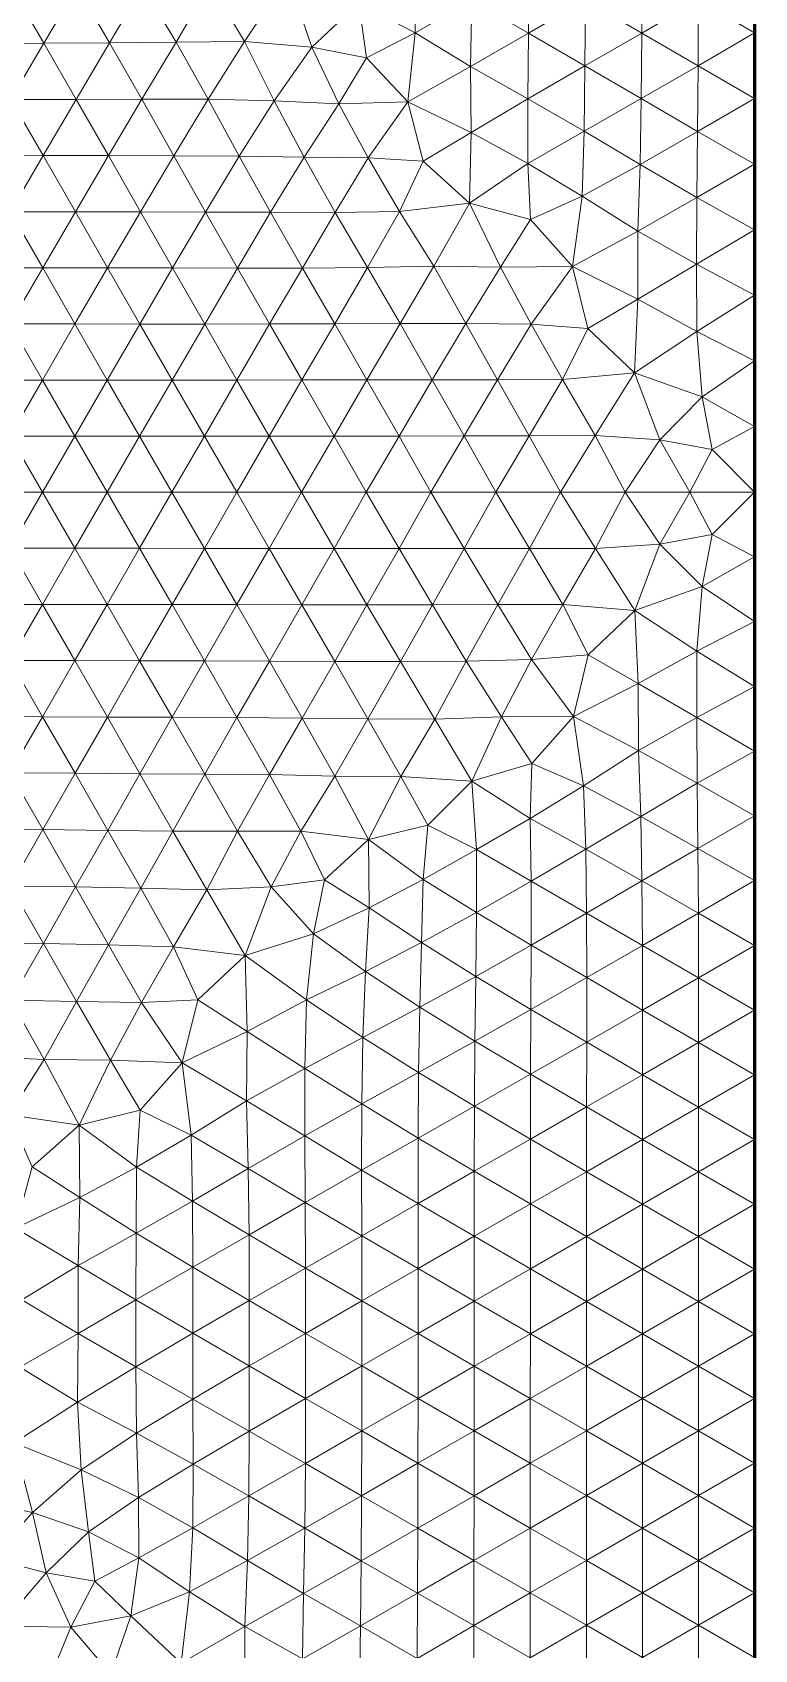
# Model space of a CAD drawing. Extents: x 1.2 to 53.9, y -43.5 to 3.2.
# Drawn here: x 42.178 to 44.409, y -34.335 to -29.338 of the extents above; entities that cross this region are included whole.
import ezdxf

# ---------------------------------------------------------------- set-up
doc = ezdxf.new("R2010")
doc.units = 0
doc.header["$MEASUREMENT"] = 0
doc.layers.add('layer', color=7, linetype='Continuous')

msp = doc.modelspace()

# ---------------------------------------------------------------- linework, layer by layer
at = {"color": 1, "lineweight": 60}
msp.add_line((44.4091, -23.259), (44.4091, -35.759), dxfattribs=at)
at = {"layer": 'layer', "color": 47, "lineweight": 9}
for points in [[(42.7272, -29.1883), (42.8335, -29.3672), (42.9672, -29.1664)], [(42.8335, -29.3672), (43.0411, -29.3844), (42.9672, -29.1664)], [(43.0411, -29.3844), (43.1862, -29.2484), (42.9672, -29.1664)], [(43.3605, -29.3405), (43.3599, -29.1409), (43.1862, -29.2484)], [(43.3605, -29.3405), (43.5357, -29.2404), (43.3599, -29.1409)], [(43.7104, -29.3414), (43.7122, -29.1383), (43.5357, -29.2404)], [(43.7104, -29.3414), (43.8864, -29.2394), (43.7122, -29.1383)], [(44.0604, -29.3406), (44.0613, -29.1377), (43.8864, -29.2394)], [(44.0604, -29.3406), (44.235, -29.239), (44.0613, -29.1377)], [(44.4091, -29.3401), (44.4091, -29.1374), (44.235, -29.239)], [(42.0116, -29.3726), (42.2133, -29.3721), (42.1137, -29.1986)], [(42.1137, -29.1986), (42.2133, -29.3721), (42.3163, -29.1981)], [(42.2133, -29.3721), (42.4161, -29.3712), (42.3163, -29.1981)], [(42.3163, -29.1981), (42.4161, -29.3712), (42.5192, -29.1966)], [(42.4161, -29.3712), (42.6217, -29.369), (42.5192, -29.1966)], [(42.5192, -29.1966), (42.6217, -29.369), (42.7272, -29.1883)], [(42.6217, -29.369), (42.8335, -29.3672), (42.7272, -29.1883)], [(43.2101, -29.4168), (43.1862, -29.2484), (43.0411, -29.3844)], [(43.2101, -29.4168), (43.3605, -29.3405), (43.1862, -29.2484)], [(43.5315, -29.4445), (43.5357, -29.2404), (43.3605, -29.3405)], [(43.5315, -29.4445), (43.7104, -29.3414), (43.5357, -29.2404)], [(43.8849, -29.4422), (43.8864, -29.2394), (43.7104, -29.3414)], [(43.8849, -29.4422), (44.0604, -29.3406), (43.8864, -29.2394)], [(44.2343, -29.4417), (44.235, -29.239), (44.0604, -29.3406)], [(44.2343, -29.4417), (44.4091, -29.3401), (44.235, -29.239)], [(42.0116, -29.3726), (42.1114, -29.5459), (42.2133, -29.3721)], [(42.1114, -29.5459), (42.3131, -29.5455), (42.2133, -29.3721)], [(42.2133, -29.3721), (42.3131, -29.5455), (42.4161, -29.3712)], [(42.3131, -29.5455), (42.5161, -29.545), (42.4161, -29.3712)], [(42.4161, -29.3712), (42.5161, -29.545), (42.6217, -29.369)], [(42.5161, -29.545), (42.7209, -29.5453), (42.6217, -29.369)], [(42.6217, -29.369), (42.7209, -29.5453), (42.8335, -29.3672)], [(42.7209, -29.5453), (42.9254, -29.55), (42.8335, -29.3672)], [(42.8335, -29.3672), (42.9254, -29.55), (43.0411, -29.3844)], [(43.3375, -29.553), (43.3605, -29.3405), (43.2101, -29.4168)], [(43.3375, -29.553), (43.5315, -29.4445), (43.3605, -29.3405)], [(43.7089, -29.5441), (43.7104, -29.3414), (43.5315, -29.4445)], [(43.7089, -29.5441), (43.8849, -29.4422), (43.7104, -29.3414)], [(44.0588, -29.5433), (44.0604, -29.3406), (43.8849, -29.4422)], [(44.0588, -29.5433), (44.2343, -29.4417), (44.0604, -29.3406)], [(44.4091, -29.5428), (44.4091, -29.3401), (44.2343, -29.4417)], [(42.9254, -29.55), (43.1244, -29.5589), (43.0411, -29.3844)], [(43.1244, -29.5589), (43.2101, -29.4168), (43.0411, -29.3844)], [(43.3375, -29.553), (43.2101, -29.4168), (43.1244, -29.5589)], [(43.5337, -29.6481), (43.5315, -29.4445), (43.3375, -29.553)], [(43.5337, -29.6481), (43.7089, -29.5441), (43.5315, -29.4445)], [(43.8825, -29.6441), (43.8849, -29.4422), (43.7089, -29.5441)], [(43.8825, -29.6441), (44.0588, -29.5433), (43.8849, -29.4422)], [(44.233, -29.6447), (44.2343, -29.4417), (44.0588, -29.5433)], [(44.233, -29.6447), (44.4091, -29.5428), (44.2343, -29.4417)], [(42.0102, -29.7195), (42.2111, -29.7193), (42.1114, -29.5459)], [(42.1114, -29.5459), (42.2111, -29.7193), (42.3131, -29.5455)], [(42.2111, -29.7193), (42.4127, -29.7192), (42.3131, -29.5455)], [(42.3131, -29.5455), (42.4127, -29.7192), (42.5161, -29.545)], [(42.4127, -29.7192), (42.6149, -29.7195), (42.5161, -29.545)], [(42.5161, -29.545), (42.6149, -29.7195), (42.7209, -29.5453)], [(42.6149, -29.7195), (42.8172, -29.7211), (42.7209, -29.5453)], [(42.7209, -29.5453), (42.8172, -29.7211), (42.9254, -29.55)], [(42.8172, -29.7211), (43.0179, -29.7242), (42.9254, -29.55)], [(42.9254, -29.55), (43.0179, -29.7242), (43.1244, -29.5589)], [(43.0179, -29.7242), (43.215, -29.7265), (43.1244, -29.5589)], [(43.1244, -29.5589), (43.215, -29.7265), (43.3375, -29.553)], [(43.215, -29.7265), (43.3856, -29.7369), (43.3375, -29.553)], [(43.3856, -29.7369), (43.5337, -29.6481), (43.3375, -29.553)], [(43.7082, -29.744), (43.7089, -29.5441), (43.5337, -29.6481)], [(43.7082, -29.744), (43.8825, -29.6441), (43.7089, -29.5441)], [(44.0554, -29.7463), (44.0588, -29.5433), (43.8825, -29.6441)], [(44.0554, -29.7463), (44.233, -29.6447), (44.0588, -29.5433)], [(44.4091, -29.7455), (44.4091, -29.5428), (44.233, -29.6447)], [(43.5286, -29.866), (43.5337, -29.6481), (43.3856, -29.7369)], [(43.5286, -29.866), (43.7082, -29.744), (43.5337, -29.6481)], [(43.8767, -29.8443), (43.8825, -29.6441), (43.7082, -29.744)], [(43.8767, -29.8443), (44.0554, -29.7463), (43.8825, -29.6441)], [(44.2308, -29.8487), (44.233, -29.6447), (44.0554, -29.7463)], [(44.2308, -29.8487), (44.4091, -29.7455), (44.233, -29.6447)], [(42.0102, -29.7195), (42.1101, -29.8928), (42.2111, -29.7193)], [(42.1101, -29.8928), (42.3108, -29.8928), (42.2111, -29.7193)], [(42.2111, -29.7193), (42.3108, -29.8928), (42.4127, -29.7192)], [(42.3108, -29.8928), (42.5119, -29.8929), (42.4127, -29.7192)], [(42.4127, -29.7192), (42.5119, -29.8929), (42.6149, -29.7195)], [(42.5119, -29.8929), (42.7131, -29.8935), (42.6149, -29.7195)], [(42.6149, -29.7195), (42.7131, -29.8935), (42.8172, -29.7211)], [(42.7131, -29.8935), (42.9139, -29.8944), (42.8172, -29.7211)], [(42.8172, -29.7211), (42.9139, -29.8944), (43.0179, -29.7242)], [(42.9139, -29.8944), (43.1138, -29.8947), (43.0179, -29.7242)], [(43.0179, -29.7242), (43.1138, -29.8947), (43.215, -29.7265)], [(43.1138, -29.8947), (43.3122, -29.8916), (43.215, -29.7265)], [(43.215, -29.7265), (43.3122, -29.8916), (43.3856, -29.7369)], [(43.3122, -29.8916), (43.5286, -29.866), (43.3856, -29.7369)], [(43.7172, -29.9162), (43.7082, -29.744), (43.5286, -29.866)], [(43.7172, -29.9162), (43.8767, -29.8443), (43.7082, -29.744)], [(44.0481, -29.953), (44.0554, -29.7463), (43.8767, -29.8443)], [(44.0481, -29.953), (44.2308, -29.8487), (44.0554, -29.7463)], [(44.4091, -29.9482), (44.4091, -29.7455), (44.2308, -29.8487)], [(43.3122, -29.8916), (43.418, -30.0604), (43.5286, -29.866)], [(43.418, -30.0604), (43.6244, -30.0638), (43.5286, -29.866)], [(43.6244, -30.0638), (43.7172, -29.9162), (43.5286, -29.866)], [(43.8469, -30.0618), (43.8767, -29.8443), (43.7172, -29.9162)], [(43.8469, -30.0618), (44.0481, -29.953), (43.8767, -29.8443)], [(44.2292, -30.0543), (44.2308, -29.8487), (44.0481, -29.953)], [(44.2292, -30.0543), (44.4091, -29.9482), (44.2308, -29.8487)], [(42.0096, -30.0661), (42.2099, -30.0661), (42.1101, -29.8928)], [(42.1101, -29.8928), (42.2099, -30.0661), (42.3108, -29.8928)], [(42.2099, -30.0661), (42.4104, -30.0662), (42.3108, -29.8928)], [(42.3108, -29.8928), (42.4104, -30.0662), (42.5119, -29.8929)], [(42.4104, -30.0662), (42.611, -30.0664), (42.5119, -29.8929)], [(42.5119, -29.8929), (42.611, -30.0664), (42.7131, -29.8935)], [(42.611, -30.0664), (42.8117, -30.0666), (42.7131, -29.8935)], [(42.7131, -29.8935), (42.8117, -30.0666), (42.9139, -29.8944)], [(42.8117, -30.0666), (43.0123, -30.0665), (42.9139, -29.8944)], [(42.9139, -29.8944), (43.0123, -30.0665), (43.1138, -29.8947)], [(43.0123, -30.0665), (43.2133, -30.065), (43.1138, -29.8947)], [(43.1138, -29.8947), (43.2133, -30.065), (43.3122, -29.8916)], [(43.2133, -30.065), (43.418, -30.0604), (43.3122, -29.8916)], [(43.8469, -30.0618), (43.7172, -29.9162), (43.6244, -30.0638)], [(44.0479, -30.1625), (44.0481, -29.953), (43.8469, -30.0618)], [(44.0479, -30.1625), (44.2292, -30.0543), (44.0481, -29.953)], [(44.4091, -30.1509), (44.4091, -29.9482), (44.2292, -30.0543)], [(42.0096, -30.0661), (42.1095, -30.2394), (42.2099, -30.0661)], [(42.1095, -30.2394), (42.3097, -30.2394), (42.2099, -30.0661)], [(42.2099, -30.0661), (42.3097, -30.2394), (42.4104, -30.0662)], [(42.3097, -30.2394), (42.51, -30.2395), (42.4104, -30.0662)], [(42.4104, -30.0662), (42.51, -30.2395), (42.611, -30.0664)], [(42.51, -30.2395), (42.7104, -30.2395), (42.611, -30.0664)], [(42.611, -30.0664), (42.7104, -30.2395), (42.8117, -30.0666)], [(42.7104, -30.2395), (42.9109, -30.2394), (42.8117, -30.0666)], [(42.8117, -30.0666), (42.9109, -30.2394), (43.0123, -30.0665)], [(42.9109, -30.2394), (43.1118, -30.2389), (43.0123, -30.0665)], [(43.0123, -30.0665), (43.1118, -30.2389), (43.2133, -30.065)], [(43.1118, -30.2389), (43.3137, -30.2377), (43.2133, -30.065)], [(43.2133, -30.065), (43.3137, -30.2377), (43.418, -30.0604)], [(43.3137, -30.2377), (43.5168, -30.2376), (43.418, -30.0604)], [(43.418, -30.0604), (43.5168, -30.2376), (43.6244, -30.0638)], [(43.5168, -30.2376), (43.7185, -30.2398), (43.6244, -30.0638)], [(43.6244, -30.0638), (43.7185, -30.2398), (43.8469, -30.0618)], [(43.7185, -30.2398), (43.8936, -30.2531), (43.8469, -30.0618)], [(43.8936, -30.2531), (44.0479, -30.1625), (43.8469, -30.0618)], [(44.23, -30.2628), (44.2292, -30.0543), (44.0479, -30.1625)], [(44.23, -30.2628), (44.4091, -30.1509), (44.2292, -30.0543)], [(44.0381, -30.3906), (44.0479, -30.1625), (43.8936, -30.2531)], [(44.0381, -30.3906), (44.23, -30.2628), (44.0479, -30.1625)], [(44.4091, -30.3536), (44.4091, -30.1509), (44.23, -30.2628)], [(42.0093, -30.4126), (42.2094, -30.4126), (42.1095, -30.2394)], [(42.1095, -30.2394), (42.2094, -30.4126), (42.3097, -30.2394)], [(42.2094, -30.4126), (42.4095, -30.4126), (42.3097, -30.2394)], [(42.3097, -30.2394), (42.4095, -30.4126), (42.51, -30.2395)], [(42.4095, -30.4126), (42.6097, -30.4126), (42.51, -30.2395)], [(42.51, -30.2395), (42.6097, -30.4126), (42.7104, -30.2395)], [(42.6097, -30.4126), (42.81, -30.4126), (42.7104, -30.2395)], [(42.7104, -30.2395), (42.81, -30.4126), (42.9109, -30.2394)], [(42.81, -30.4126), (43.0105, -30.4124), (42.9109, -30.2394)], [(42.9109, -30.2394), (43.0105, -30.4124), (43.1118, -30.2389)], [(43.0105, -30.4124), (43.2114, -30.412), (43.1118, -30.2389)], [(43.1118, -30.2389), (43.2114, -30.412), (43.3137, -30.2377)], [(43.2114, -30.412), (43.4129, -30.4117), (43.3137, -30.2377)], [(43.3137, -30.2377), (43.4129, -30.4117), (43.5168, -30.2376)], [(43.4129, -30.4117), (43.6144, -30.4117), (43.5168, -30.2376)], [(43.5168, -30.2376), (43.6144, -30.4117), (43.7185, -30.2398)], [(43.6144, -30.4117), (43.8156, -30.4107), (43.7185, -30.2398)], [(43.7185, -30.2398), (43.8156, -30.4107), (43.8936, -30.2531)], [(43.8156, -30.4107), (44.0381, -30.3906), (43.8936, -30.2531)], [(44.2467, -30.4646), (44.23, -30.2628), (44.0381, -30.3906)], [(44.2467, -30.4646), (44.4091, -30.3536), (44.23, -30.2628)], [(44.4091, -30.5563), (44.4091, -30.3536), (44.2467, -30.4646)], [(42.0093, -30.4126), (42.1092, -30.5858), (42.2094, -30.4126)], [(42.1092, -30.5858), (42.3093, -30.5858), (42.2094, -30.4126)], [(42.2094, -30.4126), (42.3093, -30.5858), (42.4095, -30.4126)], [(42.3093, -30.5858), (42.5093, -30.5858), (42.4095, -30.4126)], [(42.4095, -30.4126), (42.5093, -30.5858), (42.6097, -30.4126)], [(42.5093, -30.5858), (42.7095, -30.5858), (42.6097, -30.4126)], [(42.6097, -30.4126), (42.7095, -30.5858), (42.81, -30.4126)], [(42.7095, -30.5858), (42.9097, -30.5858), (42.81, -30.4126)], [(42.81, -30.4126), (42.9097, -30.5858), (43.0105, -30.4124)], [(42.9097, -30.5858), (43.11, -30.5856), (43.0105, -30.4124)], [(43.0105, -30.4124), (43.11, -30.5856), (43.2114, -30.412)], [(43.11, -30.5856), (43.3106, -30.5855), (43.2114, -30.412)], [(43.2114, -30.412), (43.3106, -30.5855), (43.4129, -30.4117)], [(43.3106, -30.5855), (43.5114, -30.5853), (43.4129, -30.4117)], [(43.4129, -30.4117), (43.5114, -30.5853), (43.6144, -30.4117)], [(43.5114, -30.5853), (43.7127, -30.5849), (43.6144, -30.4117)], [(43.6144, -30.4117), (43.7127, -30.5849), (43.8156, -30.4107)], [(43.7127, -30.5849), (43.9167, -30.5836), (43.8156, -30.4107)], [(43.8156, -30.4107), (43.9167, -30.5836), (44.0381, -30.3906)], [(43.9167, -30.5836), (44.1163, -30.5974), (44.0381, -30.3906)], [(44.0381, -30.3906), (44.1163, -30.5974), (44.2467, -30.4646)], [(44.1163, -30.5974), (44.278, -30.6273), (44.2467, -30.4646)], [(44.278, -30.6273), (44.4091, -30.5563), (44.2467, -30.4646)], [(44.4091, -30.759), (44.4091, -30.5563), (44.278, -30.6273)], [(42.0091, -30.759), (42.2091, -30.759), (42.1092, -30.5858)], [(42.1092, -30.5858), (42.2091, -30.759), (42.3093, -30.5858)], [(42.2091, -30.759), (42.4091, -30.759), (42.3093, -30.5858)], [(42.3093, -30.5858), (42.4091, -30.759), (42.5093, -30.5858)], [(42.4091, -30.759), (42.6091, -30.759), (42.5093, -30.5858)], [(42.5093, -30.5858), (42.6091, -30.759), (42.7095, -30.5858)], [(42.6091, -30.759), (42.8091, -30.759), (42.7095, -30.5858)], [(42.7095, -30.5858), (42.8091, -30.759), (42.9097, -30.5858)], [(42.8091, -30.759), (43.0091, -30.759), (42.9097, -30.5858)], [(42.9097, -30.5858), (43.0091, -30.759), (43.11, -30.5856)], [(43.0091, -30.759), (43.2091, -30.759), (43.11, -30.5856)], [(43.11, -30.5856), (43.2091, -30.759), (43.3106, -30.5855)], [(43.2091, -30.759), (43.4091, -30.759), (43.3106, -30.5855)], [(43.3106, -30.5855), (43.4091, -30.759), (43.5114, -30.5853)], [(43.4091, -30.759), (43.6091, -30.759), (43.5114, -30.5853)], [(43.5114, -30.5853), (43.6091, -30.759), (43.7127, -30.5849)], [(43.6091, -30.759), (43.8091, -30.759), (43.7127, -30.5849)], [(43.7127, -30.5849), (43.8091, -30.759), (43.9167, -30.5836)], [(43.8091, -30.759), (44.0091, -30.759), (43.9167, -30.5836)], [(43.9167, -30.5836), (44.0091, -30.759), (44.1163, -30.5974)], [(44.0091, -30.759), (44.2091, -30.759), (44.1163, -30.5974)], [(44.1163, -30.5974), (44.2091, -30.759), (44.278, -30.6273)], [(44.2091, -30.759), (44.4091, -30.759), (44.278, -30.6273)], [(42.2091, -30.759), (42.0091, -30.759), (42.1091, -30.9323)], [(42.3091, -30.9324), (42.2091, -30.759), (42.1091, -30.9323)], [(42.4091, -30.759), (42.2091, -30.759), (42.3091, -30.9324)], [(42.5092, -30.9325), (42.4091, -30.759), (42.3091, -30.9324)], [(42.6091, -30.759), (42.4091, -30.759), (42.5092, -30.9325)], [(42.7093, -30.9326), (42.6091, -30.759), (42.5092, -30.9325)], [(42.8091, -30.759), (42.6091, -30.759), (42.7093, -30.9326)], [(42.9095, -30.9328), (42.8091, -30.759), (42.7093, -30.9326)], [(43.0091, -30.759), (42.8091, -30.759), (42.9095, -30.9328)], [(43.11, -30.933), (43.0091, -30.759), (42.9095, -30.9328)], [(43.2091, -30.759), (43.0091, -30.759), (43.11, -30.933)], [(43.3108, -30.933), (43.2091, -30.759), (43.11, -30.933)], [(43.4091, -30.759), (43.2091, -30.759), (43.3108, -30.933)], [(43.5118, -30.9328), (43.4091, -30.759), (43.3108, -30.933)], [(43.6091, -30.759), (43.4091, -30.759), (43.5118, -30.9328)], [(43.7133, -30.9327), (43.6091, -30.759), (43.5118, -30.9328)], [(43.8091, -30.759), (43.6091, -30.759), (43.7133, -30.9327)], [(43.9174, -30.9335), (43.8091, -30.759), (43.7133, -30.9327)], [(44.0091, -30.759), (43.8091, -30.759), (43.9174, -30.9335)], [(44.1167, -30.9194), (44.0091, -30.759), (43.9174, -30.9335)], [(44.2091, -30.759), (44.0091, -30.759), (44.1167, -30.9194)], [(44.2783, -30.8895), (44.2091, -30.759), (44.1167, -30.9194)], [(44.4091, -30.759), (44.2091, -30.759), (44.2783, -30.8895)], [(44.4091, -30.959), (44.4091, -30.759), (44.2783, -30.8895)], [(44.1167, -30.9194), (43.9174, -30.9335), (44.0391, -31.1247)], [(44.0391, -31.1247), (44.2472, -31.0503), (44.1167, -30.9194)], [(44.2472, -31.0503), (44.2783, -30.8895), (44.1167, -30.9194)], [(44.2472, -31.0503), (44.4091, -30.959), (44.2783, -30.8895)], [(42.2092, -31.1057), (42.1091, -30.9323), (42.0091, -31.1056)], [(42.3091, -30.9324), (42.1091, -30.9323), (42.2092, -31.1057)], [(42.4092, -31.1059), (42.3091, -30.9324), (42.2092, -31.1057)], [(42.5092, -30.9325), (42.3091, -30.9324), (42.4092, -31.1059)], [(42.6094, -31.1062), (42.5092, -30.9325), (42.4092, -31.1059)], [(42.7093, -30.9326), (42.5092, -30.9325), (42.6094, -31.1062)], [(42.8096, -31.1065), (42.7093, -30.9326), (42.6094, -31.1062)], [(42.9095, -30.9328), (42.7093, -30.9326), (42.8096, -31.1065)], [(43.0103, -31.1069), (42.9095, -30.9328), (42.8096, -31.1065)], [(43.11, -30.933), (42.9095, -30.9328), (43.0103, -31.1069)], [(43.2116, -31.1072), (43.11, -30.933), (43.0103, -31.1069)], [(43.3108, -30.933), (43.11, -30.933), (43.2116, -31.1072)], [(43.4136, -31.1069), (43.3108, -30.933), (43.2116, -31.1072)], [(43.5118, -30.9328), (43.3108, -30.933), (43.4136, -31.1069)], [(43.6155, -31.1059), (43.5118, -30.9328), (43.4136, -31.1069)], [(43.7133, -30.9327), (43.5118, -30.9328), (43.6155, -31.1059)], [(43.8167, -31.1059), (43.7133, -30.9327), (43.6155, -31.1059)], [(43.9174, -30.9335), (43.7133, -30.9327), (43.8167, -31.1059)], [(44.0391, -31.1247), (43.9174, -30.9335), (43.8167, -31.1059)], [(44.4091, -31.159), (44.4091, -30.959), (44.2472, -31.0503)], [(44.2307, -31.2498), (44.2472, -31.0503), (44.0391, -31.1247)], [(44.2307, -31.2498), (44.4091, -31.159), (44.2472, -31.0503)], [(42.2092, -31.1057), (42.0091, -31.1056), (42.1092, -31.279)], [(42.3093, -31.2793), (42.2092, -31.1057), (42.1092, -31.279)], [(42.4092, -31.1059), (42.2092, -31.1057), (42.3093, -31.2793)], [(42.5094, -31.2798), (42.4092, -31.1059), (42.3093, -31.2793)], [(42.6094, -31.1062), (42.4092, -31.1059), (42.5094, -31.2798)], [(42.7097, -31.2803), (42.6094, -31.1062), (42.5094, -31.2798)], [(42.8096, -31.1065), (42.6094, -31.1062), (42.7097, -31.2803)], [(42.9103, -31.2812), (42.8096, -31.1065), (42.7097, -31.2803)], [(43.0103, -31.1069), (42.8096, -31.1065), (42.9103, -31.2812)], [(43.1118, -31.282), (43.0103, -31.1069), (42.9103, -31.2812)], [(43.2116, -31.1072), (43.0103, -31.1069), (43.1118, -31.282)], [(43.3147, -31.2824), (43.2116, -31.1072), (43.1118, -31.282)], [(43.4136, -31.1069), (43.2116, -31.1072), (43.3147, -31.2824)], [(43.5184, -31.2806), (43.4136, -31.1069), (43.3147, -31.2824)], [(43.6155, -31.1059), (43.4136, -31.1069), (43.5184, -31.2806)], [(43.7201, -31.2763), (43.6155, -31.1059), (43.5184, -31.2806)], [(43.8167, -31.1059), (43.6155, -31.1059), (43.7201, -31.2763)], [(43.8948, -31.2618), (43.8167, -31.1059), (43.7201, -31.2763)], [(44.0391, -31.1247), (43.8167, -31.1059), (43.8948, -31.2618)], [(44.0492, -31.3502), (44.0391, -31.1247), (43.8948, -31.2618)], [(44.0492, -31.3502), (44.2307, -31.2498), (44.0391, -31.1247)], [(44.4091, -31.359), (44.4091, -31.159), (44.2307, -31.2498)], [(43.7201, -31.2763), (43.5184, -31.2806), (43.6272, -31.4527)], [(43.8491, -31.4516), (43.7201, -31.2763), (43.6272, -31.4527)], [(43.8491, -31.4516), (43.8948, -31.2618), (43.7201, -31.2763)], [(43.8491, -31.4516), (44.0492, -31.3502), (43.8948, -31.2618)], [(44.23, -31.4556), (44.2307, -31.2498), (44.0492, -31.3502)], [(44.23, -31.4556), (44.4091, -31.359), (44.2307, -31.2498)], [(42.2094, -31.4529), (42.1092, -31.279), (42.0093, -31.4524)], [(42.3093, -31.2793), (42.1092, -31.279), (42.2094, -31.4529)], [(42.4096, -31.4536), (42.3093, -31.2793), (42.2094, -31.4529)], [(42.5094, -31.2798), (42.3093, -31.2793), (42.4096, -31.4536)], [(42.6098, -31.4544), (42.5094, -31.2798), (42.4096, -31.4536)], [(42.7097, -31.2803), (42.5094, -31.2798), (42.6098, -31.4544)], [(42.8101, -31.4555), (42.7097, -31.2803), (42.6098, -31.4544)], [(42.9103, -31.2812), (42.7097, -31.2803), (42.8101, -31.4555)], [(43.0112, -31.4573), (42.9103, -31.2812), (42.8101, -31.4555)], [(43.1118, -31.282), (42.9103, -31.2812), (43.0112, -31.4573)], [(43.2141, -31.4589), (43.1118, -31.282), (43.0112, -31.4573)], [(43.3147, -31.2824), (43.1118, -31.282), (43.2141, -31.4589)], [(43.4207, -31.4603), (43.3147, -31.2824), (43.2141, -31.4589)], [(43.5184, -31.2806), (43.3147, -31.2824), (43.4207, -31.4603)], [(43.6272, -31.4527), (43.5184, -31.2806), (43.4207, -31.4603)], [(44.0498, -31.557), (44.0492, -31.3502), (43.8491, -31.4516)], [(44.0498, -31.557), (44.23, -31.4556), (44.0492, -31.3502)], [(44.4091, -31.559), (44.4091, -31.359), (44.23, -31.4556)], [(42.2094, -31.4529), (42.0093, -31.4524), (42.1096, -31.6265)], [(42.3099, -31.6275), (42.2094, -31.4529), (42.1096, -31.6265)], [(42.4096, -31.4536), (42.2094, -31.4529), (42.3099, -31.6275)], [(42.5103, -31.6289), (42.4096, -31.4536), (42.3099, -31.6275)], [(42.6098, -31.4544), (42.4096, -31.4536), (42.5103, -31.6289)], [(42.7105, -31.6301), (42.6098, -31.4544), (42.5103, -31.6289)], [(42.8101, -31.4555), (42.6098, -31.4544), (42.7105, -31.6301)], [(42.9103, -31.6317), (42.8101, -31.4555), (42.7105, -31.6301)], [(43.0112, -31.4573), (42.8101, -31.4555), (42.9103, -31.6317)], [(43.1122, -31.6368), (43.0112, -31.4573), (42.9103, -31.6317)], [(43.2141, -31.4589), (43.0112, -31.4573), (43.1122, -31.6368)], [(43.3161, -31.6373), (43.2141, -31.4589), (43.1122, -31.6368)], [(43.4207, -31.4603), (43.2141, -31.4589), (43.3161, -31.6373)], [(43.5354, -31.6516), (43.4207, -31.4603), (43.3161, -31.6373)], [(43.6272, -31.4527), (43.4207, -31.4603), (43.5354, -31.6516)], [(43.7213, -31.5974), (43.6272, -31.4527), (43.5354, -31.6516)], [(43.7213, -31.5974), (43.8491, -31.4516), (43.6272, -31.4527)], [(43.8802, -31.6658), (43.8491, -31.4516), (43.7213, -31.5974)], [(43.8802, -31.6658), (44.0498, -31.557), (43.8491, -31.4516)], [(44.2316, -31.6584), (44.23, -31.4556), (44.0498, -31.557)], [(44.2316, -31.6584), (44.4091, -31.559), (44.23, -31.4556)], [(44.0575, -31.7605), (44.0498, -31.557), (43.8802, -31.6658)], [(44.0575, -31.7605), (44.2316, -31.6584), (44.0498, -31.557)], [(44.4091, -31.759), (44.4091, -31.559), (44.2316, -31.6584)], [(42.2102, -31.8016), (42.1096, -31.6265), (42.0097, -31.8001)], [(42.3099, -31.6275), (42.1096, -31.6265), (42.2102, -31.8016)], [(43.7154, -31.7667), (43.7213, -31.5974), (43.5354, -31.6516)], [(43.7154, -31.7667), (43.8802, -31.6658), (43.7213, -31.5974)], [(42.4109, -31.8037), (42.3099, -31.6275), (42.2102, -31.8016)], [(42.5103, -31.6289), (42.3099, -31.6275), (42.4109, -31.8037)], [(42.6119, -31.8061), (42.5103, -31.6289), (42.4109, -31.8037)], [(42.7105, -31.6301), (42.5103, -31.6289), (42.6119, -31.8061)], [(42.8119, -31.8064), (42.7105, -31.6301), (42.6119, -31.8061)], [(42.9103, -31.6317), (42.7105, -31.6301), (42.8119, -31.8064)], [(43.0076, -31.8067), (42.9103, -31.6317), (42.8119, -31.8064)], [(43.1122, -31.6368), (42.9103, -31.6317), (43.0076, -31.8067)], [(43.2167, -31.8316), (43.1122, -31.6368), (43.0076, -31.8067)], [(43.3161, -31.6373), (43.1122, -31.6368), (43.2167, -31.8316)], [(43.4, -31.7873), (43.3161, -31.6373), (43.2167, -31.8316)], [(43.5354, -31.6516), (43.3161, -31.6373), (43.4, -31.7873)], [(43.5504, -31.8631), (43.5354, -31.6516), (43.4, -31.7873)], [(43.5504, -31.8631), (43.7154, -31.7667), (43.5354, -31.6516)], [(43.8871, -31.8623), (43.8802, -31.6658), (43.7154, -31.7667)], [(43.8871, -31.8623), (44.0575, -31.7605), (43.8802, -31.6658)], [(44.234, -31.8594), (44.2316, -31.6584), (44.0575, -31.7605)], [(44.234, -31.8594), (44.4091, -31.759), (44.2316, -31.6584)], [(43.7184, -31.9612), (43.7154, -31.7667), (43.5504, -31.8631)], [(43.7184, -31.9612), (43.8871, -31.8623), (43.7154, -31.7667)], [(44.0611, -31.9601), (44.0575, -31.7605), (43.8871, -31.8623)], [(44.0611, -31.9601), (44.234, -31.8594), (44.0575, -31.7605)], [(44.4091, -31.959), (44.4091, -31.759), (44.234, -31.8594)], [(42.2102, -31.8016), (42.0097, -31.8001), (42.1105, -31.9757)], [(42.3114, -31.9784), (42.2102, -31.8016), (42.1105, -31.9757)], [(42.4109, -31.8037), (42.2102, -31.8016), (42.3114, -31.9784)], [(42.5127, -31.9822), (42.4109, -31.8037), (42.3114, -31.9784)], [(42.6119, -31.8061), (42.4109, -31.8037), (42.5127, -31.9822)], [(42.7166, -31.9876), (42.6119, -31.8061), (42.5127, -31.9822)], [(42.8119, -31.8064), (42.6119, -31.8061), (42.7166, -31.9876)], [(42.916, -31.9784), (42.8119, -31.8064), (42.7166, -31.9876)], [(43.0076, -31.8067), (42.8119, -31.8064), (42.916, -31.9784)], [(43.0805, -31.9566), (43.0076, -31.8067), (42.916, -31.9784)], [(43.2167, -31.8316), (43.0076, -31.8067), (43.0805, -31.9566)], [(43.3853, -31.9555), (43.4, -31.7873), (43.2167, -31.8316)], [(43.3853, -31.9555), (43.5504, -31.8631), (43.4, -31.7873)], [(43.2167, -31.8316), (43.0805, -31.9566), (43.2185, -32.0432)], [(43.2185, -32.0432), (43.3853, -31.9555), (43.2167, -31.8316)], [(43.5497, -32.0573), (43.5504, -31.8631), (43.3853, -31.9555)], [(43.5497, -32.0573), (43.7184, -31.9612), (43.5504, -31.8631)], [(43.8897, -32.06), (43.8871, -31.8623), (43.7184, -31.9612)], [(43.8897, -32.06), (44.0611, -31.9601), (43.8871, -31.8623)], [(44.2353, -32.0593), (44.234, -31.8594), (44.0611, -31.9601)], [(44.2353, -32.0593), (44.4091, -31.959), (44.234, -31.8594)], [(42.2119, -32.1532), (42.1105, -31.9757), (42.0106, -32.1498)], [(42.3114, -31.9784), (42.1105, -31.9757), (42.2119, -32.1532)], [(43.0805, -31.9566), (42.916, -31.9784), (43.0463, -32.1233)], [(43.2185, -32.0432), (43.0805, -31.9566), (43.0463, -32.1233)], [(43.3799, -32.1505), (43.3853, -31.9555), (43.2185, -32.0432)], [(43.3799, -32.1505), (43.5497, -32.0573), (43.3853, -31.9555)], [(43.7188, -32.1583), (43.7184, -31.9612), (43.5497, -32.0573)], [(43.7188, -32.1583), (43.8897, -32.06), (43.7184, -31.9612)], [(44.0625, -32.1593), (44.0611, -31.9601), (43.8897, -32.06)], [(44.0625, -32.1593), (44.2353, -32.0593), (44.0611, -31.9601)], [(44.4091, -32.159), (44.4091, -31.959), (44.2353, -32.0593)], [(42.4132, -32.1572), (42.3114, -31.9784), (42.2119, -32.1532)], [(42.5127, -31.9822), (42.3114, -31.9784), (42.4132, -32.1572)], [(42.6136, -32.1632), (42.5127, -31.9822), (42.4132, -32.1572)], [(42.7166, -31.9876), (42.5127, -31.9822), (42.6136, -32.1632)], [(42.8351, -32.1905), (42.7166, -31.9876), (42.6136, -32.1632)], [(42.916, -31.9784), (42.7166, -31.9876), (42.8351, -32.1905)], [(43.0463, -32.1233), (42.916, -31.9784), (42.8351, -32.1905)], [(43.2066, -32.2403), (43.2185, -32.0432), (43.0463, -32.1233)], [(43.2066, -32.2403), (43.3799, -32.1505), (43.2185, -32.0432)], [(43.5475, -32.2549), (43.5497, -32.0573), (43.3799, -32.1505)], [(43.5475, -32.2549), (43.7188, -32.1583), (43.5497, -32.0573)], [(43.8903, -32.2587), (43.8897, -32.06), (43.7188, -32.1583)], [(43.8903, -32.2587), (44.0625, -32.1593), (43.8897, -32.06)], [(44.2358, -32.2591), (44.2353, -32.0593), (44.0625, -32.1593)], [(44.2358, -32.2591), (44.4091, -32.159), (44.2353, -32.0593)], [(43.0244, -32.3278), (43.0463, -32.1233), (42.8351, -32.1905)], [(43.0244, -32.3278), (43.2066, -32.2403), (43.0463, -32.1233)], [(42.2119, -32.1532), (42.0106, -32.1498), (42.1119, -32.3283)], [(42.3144, -32.3329), (42.2119, -32.1532), (42.1119, -32.3283)], [(42.4132, -32.1572), (42.2119, -32.1532), (42.3144, -32.3329)], [(42.5153, -32.3359), (42.4132, -32.1572), (42.3144, -32.3329)], [(42.6136, -32.1632), (42.4132, -32.1572), (42.5153, -32.3359)], [(42.6894, -32.3274), (42.6136, -32.1632), (42.5153, -32.3359)], [(42.8351, -32.1905), (42.6136, -32.1632), (42.6894, -32.3274)], [(43.3745, -32.3498), (43.3799, -32.1505), (43.2066, -32.2403)], [(43.3745, -32.3498), (43.5475, -32.2549), (43.3799, -32.1505)], [(43.7181, -32.3571), (43.7188, -32.1583), (43.5475, -32.2549)], [(43.7181, -32.3571), (43.8903, -32.2587), (43.7188, -32.1583)], [(44.0629, -32.3589), (44.0625, -32.1593), (43.8903, -32.2587)], [(44.0629, -32.3589), (44.2358, -32.2591), (44.0625, -32.1593)], [(44.4091, -32.359), (44.4091, -32.159), (44.2358, -32.2591)], [(42.8351, -32.1905), (42.6894, -32.3274), (42.8416, -32.4251)], [(42.8416, -32.4251), (43.0244, -32.3278), (42.8351, -32.1905)], [(43.1985, -32.4438), (43.2066, -32.2403), (43.0244, -32.3278)], [(43.1985, -32.4438), (43.3745, -32.3498), (43.2066, -32.2403)], [(43.5452, -32.4547), (43.5475, -32.2549), (43.3745, -32.3498)], [(43.5452, -32.4547), (43.7181, -32.3571), (43.5475, -32.2549)], [(43.8902, -32.4582), (43.8903, -32.2587), (43.7181, -32.3571)], [(43.8902, -32.4582), (44.0629, -32.3589), (43.8903, -32.2587)], [(44.236, -32.4589), (44.2358, -32.2591), (44.0629, -32.3589)], [(44.236, -32.4589), (44.4091, -32.359), (44.2358, -32.2591)], [(42.2143, -32.5117), (42.1119, -32.3283), (42.0103, -32.5022)], [(42.3144, -32.3329), (42.1119, -32.3283), (42.2143, -32.5117)], [(42.4197, -32.5138), (42.3144, -32.3329), (42.2143, -32.5117)], [(42.5153, -32.3359), (42.3144, -32.3329), (42.4197, -32.5138)], [(42.641, -32.5223), (42.5153, -32.3359), (42.4197, -32.5138)], [(42.6894, -32.3274), (42.5153, -32.3359), (42.641, -32.5223)], [(42.8416, -32.4251), (42.6894, -32.3274), (42.641, -32.5223)], [(43.0199, -32.5396), (43.0244, -32.3278), (42.8416, -32.4251)], [(43.0199, -32.5396), (43.1985, -32.4438), (43.0244, -32.3278)], [(43.3711, -32.5517), (43.3745, -32.3498), (43.1985, -32.4438)], [(43.3711, -32.5517), (43.5452, -32.4547), (43.3745, -32.3498)], [(43.7172, -32.5571), (43.7181, -32.3571), (43.5452, -32.4547)], [(43.7172, -32.5571), (43.8902, -32.4582), (43.7181, -32.3571)], [(44.0629, -32.5587), (44.0629, -32.3589), (43.8902, -32.4582)], [(44.0629, -32.5587), (44.236, -32.4589), (44.0629, -32.3589)], [(44.4091, -32.559), (44.4091, -32.359), (44.236, -32.4589)], [(42.8395, -32.639), (42.8416, -32.4251), (42.641, -32.5223)], [(42.8395, -32.639), (43.0199, -32.5396), (42.8416, -32.4251)], [(43.1956, -32.6491), (43.1985, -32.4438), (43.0199, -32.5396)], [(43.1956, -32.6491), (43.3711, -32.5517), (43.1985, -32.4438)], [(43.5437, -32.6557), (43.5452, -32.4547), (43.3711, -32.5517)], [(43.5437, -32.6557), (43.7172, -32.5571), (43.5452, -32.4547)], [(43.8899, -32.6582), (43.8902, -32.4582), (43.7172, -32.5571)], [(43.8899, -32.6582), (44.0629, -32.5587), (43.8902, -32.4582)], [(44.236, -32.6589), (44.236, -32.4589), (44.0629, -32.5587)], [(44.236, -32.6589), (44.4091, -32.559), (44.236, -32.4589)], [(42.2143, -32.5117), (42.0103, -32.5022), (42.1068, -32.6821)], [(42.3222, -32.7141), (42.2143, -32.5117), (42.1068, -32.6821)], [(42.4197, -32.5138), (42.2143, -32.5117), (42.3222, -32.7141)], [(42.5107, -32.668), (42.4197, -32.5138), (42.3222, -32.7141)], [(42.641, -32.5223), (42.4197, -32.5138), (42.5107, -32.668)], [(42.6685, -32.7459), (42.641, -32.5223), (42.5107, -32.668)], [(42.6685, -32.7459), (42.8395, -32.639), (42.641, -32.5223)], [(43.0195, -32.7479), (43.0199, -32.5396), (42.8395, -32.639)], [(43.0195, -32.7479), (43.1956, -32.6491), (43.0199, -32.5396)], [(43.3696, -32.7542), (43.3711, -32.5517), (43.1956, -32.6491)], [(43.3696, -32.7542), (43.5437, -32.6557), (43.3711, -32.5517)], [(43.7166, -32.7575), (43.7172, -32.5571), (43.5437, -32.6557)], [(43.7166, -32.7575), (43.8899, -32.6582), (43.7172, -32.5571)], [(44.0628, -32.7587), (44.0629, -32.5587), (43.8899, -32.6582)], [(44.0628, -32.7587), (44.236, -32.6589), (44.0629, -32.5587)], [(44.4091, -32.759), (44.4091, -32.559), (44.236, -32.6589)], [(42.4999, -32.8443), (42.5107, -32.668), (42.3222, -32.7141)], [(42.4999, -32.8443), (42.6685, -32.7459), (42.5107, -32.668)], [(42.845, -32.8488), (42.8395, -32.639), (42.6685, -32.7459)], [(42.845, -32.8488), (43.0195, -32.7479), (42.8395, -32.639)], [(43.1951, -32.8532), (43.1956, -32.6491), (43.0195, -32.7479)], [(43.1951, -32.8532), (43.3696, -32.7542), (43.1956, -32.6491)], [(43.5431, -32.8568), (43.5437, -32.6557), (43.3696, -32.7542)], [(43.5431, -32.8568), (43.7166, -32.7575), (43.5437, -32.6557)], [(43.8896, -32.8584), (43.8899, -32.6582), (43.7166, -32.7575)], [(43.8896, -32.8584), (44.0628, -32.7587), (43.8899, -32.6582)], [(44.2359, -32.8589), (44.236, -32.6589), (44.0628, -32.7587)], [(44.2359, -32.8589), (44.4091, -32.759), (44.236, -32.6589)], [(42.3222, -32.7141), (42.1068, -32.6821), (42.1775, -32.8432)], [(42.3222, -32.7141), (42.1775, -32.8432), (42.3245, -32.9384)], [(42.3245, -32.9384), (42.4999, -32.8443), (42.3222, -32.7141)], [(42.6725, -32.9496), (42.6685, -32.7459), (42.4999, -32.8443)], [(42.6725, -32.9496), (42.845, -32.8488), (42.6685, -32.7459)], [(43.0209, -32.9531), (43.0195, -32.7479), (42.845, -32.8488)], [(43.0209, -32.9531), (43.1951, -32.8532), (43.0195, -32.7479)], [(43.3693, -32.9562), (43.3696, -32.7542), (43.1951, -32.8532)], [(43.3693, -32.9562), (43.5431, -32.8568), (43.3696, -32.7542)], [(43.7163, -32.958), (43.7166, -32.7575), (43.5431, -32.8568)], [(43.7163, -32.958), (43.8896, -32.8584), (43.7166, -32.7575)], [(44.0627, -32.9588), (44.0628, -32.7587), (43.8896, -32.8584)], [(44.0627, -32.9588), (44.2359, -32.8589), (44.0628, -32.7587)], [(44.4091, -32.959), (44.4091, -32.759), (44.2359, -32.8589)], [(42.3245, -32.9384), (42.1775, -32.8432), (42.1255, -33.0328)], [(42.4983, -33.0483), (42.4999, -32.8443), (42.3245, -32.9384)], [(42.4983, -33.0483), (42.6725, -32.9496), (42.4999, -32.8443)], [(42.8472, -33.0534), (42.845, -32.8488), (42.6725, -32.9496)], [(42.8472, -33.0534), (43.0209, -32.9531), (42.845, -32.8488)], [(43.1955, -33.0559), (43.1951, -32.8532), (43.0209, -32.9531)], [(43.1955, -33.0559), (43.3693, -32.9562), (43.1951, -32.8532)], [(43.5429, -33.0577), (43.5431, -32.8568), (43.3693, -32.9562)], [(43.5429, -33.0577), (43.7163, -32.958), (43.5431, -32.8568)], [(43.8895, -33.0586), (43.8896, -32.8584), (43.7163, -32.958)], [(43.8895, -33.0586), (44.0627, -32.9588), (43.8896, -32.8584)], [(44.2359, -33.0589), (44.2359, -32.8589), (44.0627, -32.9588)], [(44.2359, -33.0589), (44.4091, -32.959), (44.2359, -32.8589)], [(42.3191, -33.1477), (42.3245, -32.9384), (42.1255, -33.0328)], [(42.3191, -33.1477), (42.4983, -33.0483), (42.3245, -32.9384)], [(42.6732, -33.1536), (42.6725, -32.9496), (42.4983, -33.0483)], [(42.6732, -33.1536), (42.8472, -33.0534), (42.6725, -32.9496)], [(43.0217, -33.156), (43.0209, -32.9531), (42.8472, -33.0534)], [(43.0217, -33.156), (43.1955, -33.0559), (43.0209, -32.9531)], [(43.3693, -33.1575), (43.3693, -32.9562), (43.1955, -33.0559)], [(43.3693, -33.1575), (43.5429, -33.0577), (43.3693, -32.9562)], [(43.7162, -33.1584), (43.7163, -32.958), (43.5429, -33.0577)], [(43.7162, -33.1584), (43.8895, -33.0586), (43.7163, -32.958)], [(44.0627, -33.1589), (44.0627, -32.9588), (43.8895, -33.0586)], [(44.0627, -33.1589), (44.2359, -33.0589), (44.0627, -32.9588)], [(44.4091, -33.159), (44.4091, -32.959), (44.2359, -33.0589)], [(42.1453, -33.2539), (42.3191, -33.1477), (42.1255, -33.0328)], [(42.4973, -33.2544), (42.4983, -33.0483), (42.3191, -33.1477)], [(42.4973, -33.2544), (42.6732, -33.1536), (42.4983, -33.0483)], [(42.8478, -33.2564), (42.8472, -33.0534), (42.6732, -33.1536)], [(42.8478, -33.2564), (43.0217, -33.156), (42.8472, -33.0534)], [(43.1958, -33.2575), (43.1955, -33.0559), (43.0217, -33.156)], [(43.1958, -33.2575), (43.3693, -33.1575), (43.1955, -33.0559)], [(43.5428, -33.2583), (43.5429, -33.0577), (43.3693, -33.1575)], [(43.5428, -33.2583), (43.7162, -33.1584), (43.5429, -33.0577)], [(43.8894, -33.2588), (43.8895, -33.0586), (43.7162, -33.1584)], [(43.8894, -33.2588), (44.0627, -33.1589), (43.8895, -33.0586)], [(44.2359, -33.259), (44.2359, -33.0589), (44.0627, -33.1589)], [(44.2359, -33.259), (44.4091, -33.159), (44.2359, -33.0589)], [(42.3198, -33.3581), (42.3191, -33.1477), (42.1453, -33.2539)], [(42.3198, -33.3581), (42.4973, -33.2544), (42.3191, -33.1477)], [(42.6732, -33.3575), (42.6732, -33.1536), (42.4973, -33.2544)], [(42.6732, -33.3575), (42.8478, -33.2564), (42.6732, -33.1536)], [(43.0221, -33.3577), (43.0217, -33.156), (42.8478, -33.2564)], [(43.0221, -33.3577), (43.1958, -33.2575), (43.0217, -33.156)], [(43.3694, -33.3583), (43.3693, -33.1575), (43.1958, -33.2575)], [(43.3694, -33.3583), (43.5428, -33.2583), (43.3693, -33.1575)], [(43.7162, -33.3587), (43.7162, -33.1584), (43.5428, -33.2583)], [(43.7162, -33.3587), (43.8894, -33.2588), (43.7162, -33.1584)], [(44.0627, -33.3589), (44.0627, -33.1589), (43.8894, -33.2588)], [(44.0627, -33.3589), (44.2359, -33.259), (44.0627, -33.1589)], [(44.4091, -33.359), (44.4091, -33.159), (44.2359, -33.259)], [(42.1388, -33.4626), (42.3198, -33.3581), (42.1453, -33.2539)], [(42.4972, -33.4609), (42.4973, -33.2544), (42.3198, -33.3581)], [(42.4972, -33.4609), (42.6732, -33.3575), (42.4973, -33.2544)], [(42.848, -33.4585), (42.8478, -33.2564), (42.6732, -33.3575)], [(42.848, -33.4585), (43.0221, -33.3577), (42.8478, -33.2564)], [(43.1958, -33.4584), (43.1958, -33.2575), (43.0221, -33.3577)], [(43.1958, -33.4584), (43.3694, -33.3583), (43.1958, -33.2575)], [(43.5428, -33.4587), (43.5428, -33.2583), (43.3694, -33.3583)], [(43.5428, -33.4587), (43.7162, -33.3587), (43.5428, -33.2583)], [(43.8894, -33.4589), (43.8894, -33.2588), (43.7162, -33.3587)], [(43.8894, -33.4589), (44.0627, -33.3589), (43.8894, -33.2588)], [(44.2359, -33.459), (44.2359, -33.259), (44.0627, -33.3589)], [(44.2359, -33.459), (44.4091, -33.359), (44.2359, -33.259)], [(42.3178, -33.5701), (42.3198, -33.3581), (42.1388, -33.4626)], [(42.3178, -33.5701), (42.4972, -33.4609), (42.3198, -33.3581)], [(42.6736, -33.5607), (42.6732, -33.3575), (42.4972, -33.4609)], [(42.6736, -33.5607), (42.848, -33.4585), (42.6732, -33.3575)], [(43.022, -33.5588), (43.0221, -33.3577), (42.848, -33.4585)], [(43.022, -33.5588), (43.1958, -33.4584), (43.0221, -33.3577)], [(43.3693, -33.5587), (43.3694, -33.3583), (43.1958, -33.4584)], [(43.3693, -33.5587), (43.5428, -33.4587), (43.3694, -33.3583)], [(43.7161, -33.5589), (43.7162, -33.3587), (43.5428, -33.4587)], [(43.7161, -33.5589), (43.8894, -33.4589), (43.7162, -33.3587)], [(44.0627, -33.5589), (44.0627, -33.3589), (43.8894, -33.4589)], [(44.0627, -33.5589), (44.2359, -33.459), (44.0627, -33.3589)], [(44.4091, -33.559), (44.4091, -33.359), (44.2359, -33.459)], [(42.1215, -33.6959), (42.3178, -33.5701), (42.1388, -33.4626)], [(42.4996, -33.666), (42.4972, -33.4609), (42.3178, -33.5701)], [(42.4996, -33.666), (42.6736, -33.5607), (42.4972, -33.4609)], [(42.848, -33.6598), (42.848, -33.4585), (42.6736, -33.5607)], [(42.848, -33.6598), (43.022, -33.5588), (42.848, -33.4585)], [(43.1956, -33.659), (43.1958, -33.4584), (43.022, -33.5588)], [(43.1956, -33.659), (43.3693, -33.5587), (43.1958, -33.4584)], [(43.5427, -33.6589), (43.5428, -33.4587), (43.3693, -33.5587)], [(43.5427, -33.6589), (43.7161, -33.5589), (43.5428, -33.4587)], [(43.8894, -33.659), (43.8894, -33.4589), (43.7161, -33.5589)], [(43.8894, -33.659), (44.0627, -33.5589), (43.8894, -33.4589)], [(44.2359, -33.659), (44.2359, -33.459), (44.0627, -33.5589)], [(44.2359, -33.659), (44.4091, -33.559), (44.2359, -33.459)], [(42.3287, -33.7795), (42.3178, -33.5701), (42.1215, -33.6959)], [(42.3287, -33.7795), (42.4996, -33.666), (42.3178, -33.5701)], [(42.6745, -33.7615), (42.6736, -33.5607), (42.4996, -33.666)], [(42.6745, -33.7615), (42.848, -33.6598), (42.6736, -33.5607)], [(43.0214, -33.7594), (43.022, -33.5588), (42.848, -33.6598)], [(43.0214, -33.7594), (43.1956, -33.659), (43.022, -33.5588)], [(43.3691, -33.7591), (43.3693, -33.5587), (43.1956, -33.659)], [(43.3691, -33.7591), (43.5427, -33.6589), (43.3693, -33.5587)], [(43.716, -33.759), (43.7161, -33.5589), (43.5427, -33.6589)], [(43.716, -33.759), (43.8894, -33.659), (43.7161, -33.5589)], [(44.0626, -33.759), (44.0627, -33.5589), (43.8894, -33.659)], [(44.0626, -33.759), (44.2359, -33.659), (44.0627, -33.5589)], [(44.4091, -33.759), (44.4091, -33.559), (44.2359, -33.659)], [(42.5055, -33.8646), (42.4996, -33.666), (42.3287, -33.7795)], [(42.5055, -33.8646), (42.6745, -33.7615), (42.4996, -33.666)], [(42.8468, -33.8597), (42.848, -33.6598), (42.6745, -33.7615)], [(42.8468, -33.8597), (43.0214, -33.7594), (42.848, -33.6598)], [(43.1948, -33.8594), (43.1956, -33.659), (43.0214, -33.7594)], [(43.1948, -33.8594), (43.3691, -33.7591), (43.1956, -33.659)], [(43.5425, -33.8591), (43.5427, -33.6589), (43.3691, -33.7591)], [(43.5425, -33.8591), (43.716, -33.759), (43.5427, -33.6589)], [(43.8893, -33.859), (43.8894, -33.659), (43.716, -33.759)], [(43.8893, -33.859), (44.0626, -33.759), (43.8894, -33.659)], [(44.2359, -33.859), (44.2359, -33.659), (44.0626, -33.759)], [(44.2359, -33.859), (44.4091, -33.759), (44.2359, -33.659)], [(42.1785, -33.9115), (42.1215, -33.6959), (42.0007, -33.8745)], [(42.1785, -33.9115), (42.3287, -33.7795), (42.1215, -33.6959)], [(42.6733, -33.9587), (42.6745, -33.7615), (42.5055, -33.8646)], [(42.6733, -33.9587), (42.8468, -33.8597), (42.6745, -33.7615)], [(43.0195, -33.9597), (43.0214, -33.7594), (42.8468, -33.8597)], [(43.0195, -33.9597), (43.1948, -33.8594), (43.0214, -33.7594)], [(43.3684, -33.9595), (43.3691, -33.7591), (43.1948, -33.8594)], [(43.3684, -33.9595), (43.5425, -33.8591), (43.3691, -33.7591)], [(43.7159, -33.9592), (43.716, -33.759), (43.5425, -33.8591)], [(43.7159, -33.9592), (43.8893, -33.859), (43.716, -33.759)], [(44.0626, -33.9591), (44.0626, -33.759), (43.8893, -33.859)], [(44.0626, -33.9591), (44.2359, -33.859), (44.0626, -33.759)], [(44.4091, -33.959), (44.4091, -33.759), (44.2359, -33.859)], [(42.3512, -33.9711), (42.3287, -33.7795), (42.1785, -33.9115)], [(42.3512, -33.9711), (42.5055, -33.8646), (42.3287, -33.7795)], [(42.0511, -34.0531), (42.1785, -33.9115), (42.0007, -33.8745)], [(42.5072, -34.0508), (42.5055, -33.8646), (42.3512, -33.9711)], [(42.5072, -34.0508), (42.6733, -33.9587), (42.5055, -33.8646)], [(42.8425, -34.0596), (42.8468, -33.8597), (42.6733, -33.9587)], [(42.8425, -34.0596), (43.0195, -33.9597), (42.8468, -33.8597)], [(43.1932, -34.0601), (43.1948, -33.8594), (43.0195, -33.9597)], [(43.1932, -34.0601), (43.3684, -33.9595), (43.1948, -33.8594)], [(43.5421, -34.0595), (43.5425, -33.8591), (43.3684, -33.9595)], [(43.5421, -34.0595), (43.7159, -33.9592), (43.5425, -33.8591)], [(43.8893, -34.0592), (43.8893, -33.859), (43.7159, -33.9592)], [(43.8893, -34.0592), (44.0626, -33.9591), (43.8893, -33.859)], [(44.2359, -34.059), (44.2359, -33.859), (44.0626, -33.9591)], [(44.2359, -34.059), (44.4091, -33.959), (44.2359, -33.859)], [(42.2206, -34.0977), (42.1785, -33.9115), (42.0511, -34.0531)], [(42.2206, -34.0977), (42.3512, -33.9711), (42.1785, -33.9115)], [(42.371, -34.1232), (42.3512, -33.9711), (42.2206, -34.0977)], [(42.371, -34.1232), (42.5072, -34.0508), (42.3512, -33.9711)], [(42.6629, -34.1563), (42.6733, -33.9587), (42.5072, -34.0508)], [(42.6629, -34.1563), (42.8425, -34.0596), (42.6733, -33.9587)], [(43.016, -34.1609), (43.0195, -33.9597), (42.8425, -34.0596)], [(43.016, -34.1609), (43.1932, -34.0601), (43.0195, -33.9597)], [(43.3674, -34.1603), (43.3684, -33.9595), (43.1932, -34.0601)], [(43.3674, -34.1603), (43.5421, -34.0595), (43.3684, -33.9595)], [(43.7157, -34.1596), (43.7159, -33.9592), (43.5421, -34.0595)], [(43.7157, -34.1596), (43.8893, -34.0592), (43.7159, -33.9592)], [(44.0626, -34.1592), (44.0626, -33.9591), (43.8893, -34.0592)], [(44.0626, -34.1592), (44.2359, -34.059), (44.0626, -33.9591)], [(44.4091, -34.159), (44.4091, -33.959), (44.2359, -34.059)], [(42.0807, -34.2624), (42.2206, -34.0977), (42.0511, -34.0531)], [(42.4825, -34.2304), (42.5072, -34.0508), (42.371, -34.1232)], [(42.4825, -34.2304), (42.6629, -34.1563), (42.5072, -34.0508)], [(42.8347, -34.2629), (42.8425, -34.0596), (42.6629, -34.1563)], [(42.8347, -34.2629), (43.016, -34.1609), (42.8425, -34.0596)], [(43.1911, -34.2617), (43.1932, -34.0601), (43.016, -34.1609)], [(43.1911, -34.2617), (43.3674, -34.1603), (43.1932, -34.0601)], [(43.5416, -34.2605), (43.5421, -34.0595), (43.3674, -34.1603)], [(43.5416, -34.2605), (43.7157, -34.1596), (43.5421, -34.0595)], [(43.8893, -34.2595), (43.8893, -34.0592), (43.7157, -34.1596)], [(43.8893, -34.2595), (44.0626, -34.1592), (43.8893, -34.0592)], [(44.2359, -34.2591), (44.2359, -34.059), (44.0626, -34.1592)], [(44.2359, -34.2591), (44.4091, -34.159), (44.2359, -34.059)], [(42.2971, -34.2656), (42.2206, -34.0977), (42.0807, -34.2624)], [(42.2971, -34.2656), (42.371, -34.1232), (42.2206, -34.0977)], [(42.4825, -34.2304), (42.371, -34.1232), (42.2971, -34.2656)], [(42.6373, -34.3763), (42.6629, -34.1563), (42.4825, -34.2304)], [(42.6373, -34.3763), (42.8347, -34.2629), (42.6629, -34.1563)], [(43.0125, -34.3634), (43.016, -34.1609), (42.8347, -34.2629)], [(43.0125, -34.3634), (43.1911, -34.2617), (43.016, -34.1609)], [(43.3663, -34.3624), (43.3674, -34.1603), (43.1911, -34.2617)], [(43.3663, -34.3624), (43.5416, -34.2605), (43.3674, -34.1603)], [(43.7157, -34.3605), (43.7157, -34.1596), (43.5416, -34.2605)], [(43.7157, -34.3605), (43.8893, -34.2595), (43.7157, -34.1596)], [(44.0627, -34.3595), (44.0626, -34.1592), (43.8893, -34.2595)], [(44.0627, -34.3595), (44.2359, -34.2591), (44.0626, -34.1592)], [(44.4091, -34.359), (44.4091, -34.159), (44.2359, -34.2591)], [(42.2133, -34.4686), (42.0807, -34.2624), (42.0124, -34.459)], [(42.2133, -34.4686), (42.2971, -34.2656), (42.0807, -34.2624)], [(42.4209, -34.4106), (42.2971, -34.2656), (42.2133, -34.4686)], [(42.4209, -34.4106), (42.4825, -34.2304), (42.2971, -34.2656)], [(42.6373, -34.3763), (42.4825, -34.2304), (42.4209, -34.4106)], [(42.8354, -34.463), (42.8347, -34.2629), (42.6373, -34.3763)], [(42.8354, -34.463), (43.0125, -34.3634), (42.8347, -34.2629)], [(43.1885, -34.4658), (43.1911, -34.2617), (43.0125, -34.3634)], [(43.1885, -34.4658), (43.3663, -34.3624), (43.1911, -34.2617)], [(43.5416, -34.4625), (43.5416, -34.2605), (43.3663, -34.3624)], [(43.5416, -34.4625), (43.7157, -34.3605), (43.5416, -34.2605)], [(43.8895, -34.4603), (43.8893, -34.2595), (43.7157, -34.3605)], [(43.8895, -34.4603), (44.0627, -34.3595), (43.8893, -34.2595)], [(44.236, -34.4593), (44.2359, -34.2591), (44.0627, -34.3595)], [(44.236, -34.4593), (44.4091, -34.359), (44.2359, -34.2591)]]:
    msp.add_3dface(points, dxfattribs=at)

doc.saveas('drawing.dxf')
